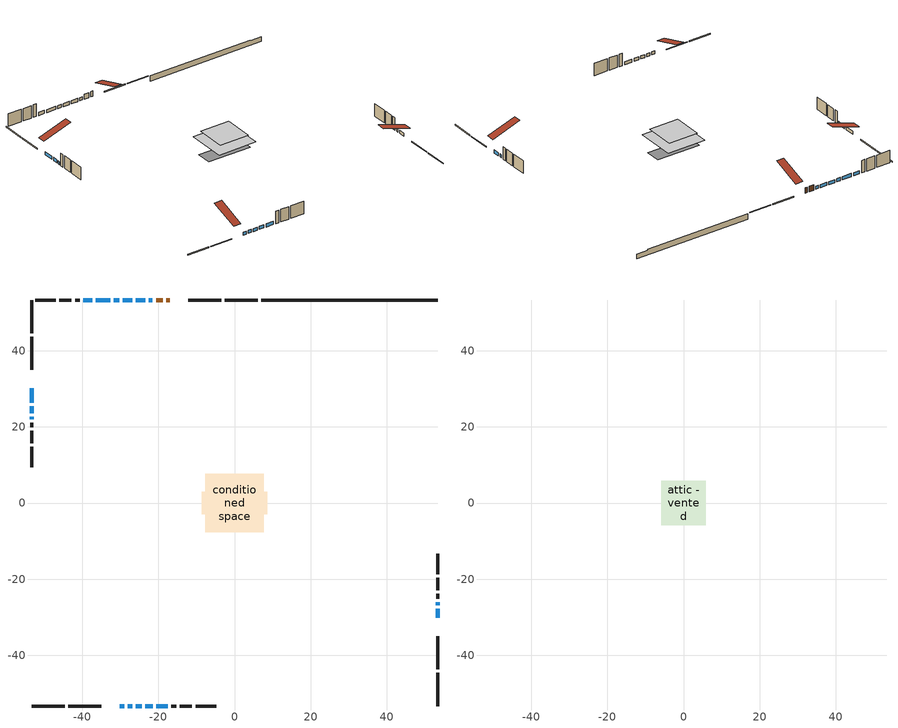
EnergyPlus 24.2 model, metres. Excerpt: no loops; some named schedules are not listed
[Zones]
conditioned space
 floor outside (Floor1 construction): -2.89,-2.89 -2.89,2.89 2.89,2.89 2.89,-2.89 z0.61
 floor adiabatic (AdiabaticFloorConstruction): -7.66,-7.66 -7.66,7.66 7.66,7.66 7.66,-7.66 z3.05
 floor foundation (Slab1 construction): -8.63,-2.95 -8.63,2.95 8.63,2.95 8.63,-2.95 z-1.52
 wall outside (RimJoist1 construction): 6.08,53.34 -2.6,53.34 / -53.34,-53.34 -44.66,-53.34 / -53.34,53.34 -53.34,44.66 / 53.34,-53.34 53.34,-44.66 z0.61:0.91
 wall outside (RimJoist2 construction): -3.53,53.34 -12.22,53.34 / -43.73,-53.34 -35.04,-53.34 / -53.34,43.73 -53.34,35.04 / 53.34,-43.73 53.34,-35.04 z0.61:0.91
 wall outside (AdiabaticWallConstruction 1): -17.06,53.34 -17.92,53.34 / -18.85,53.34 -20.63,53.34 z0.61:2.64
 wall outside (AdiabaticWallConstruction): 53.34,-30.2 53.34,-27.81 / -30.2,-53.34 -28.99,-53.34 / -53.34,30.2 -53.34,26.39 / -21.55,53.34 -22.51,53.34 / -23.44,53.34 -25.98,53.34 / -26.91,53.34 -29.32,53.34 / -30.24,53.34 -31.67,53.34 / -28.06,-53.34 -26.85,-53.34 / -25.93,-53.34 -24.33,-53.34 / -23.4,-53.34 -21.54,-53.34 / -53.34,25.46 -53.34,23.55 / 53.34,-26.88 53.34,-26.05 / -53.34,22.62 -53.34,22.07 / -32.6,53.34 -36.41,53.34 / -37.34,53.34 -39.75,53.34 / -20.62,-53.34 -17.52,-53.34 z0.61:1.83
 wall outside (Wall1 construction): -40.68,53.34 -41.91,53.34 / -16.59,-53.34 -15.36,-53.34 / -53.34,21.14 -53.34,19.91 / 53.34,-25.12 53.34,-23.89 z0.61:5.49
 wall outside (Wall2 construction): -42.84,53.34 -46.1,53.34 / -14.43,-53.34 -11.17,-53.34 / -53.34,18.98 -53.34,15.72 / 53.34,-22.96 53.34,-19.7 z0.61:5.49
 wall outside (Wall3 construction): -47.02,53.34 -52.41,53.34 / -10.24,-53.34 -4.86,-53.34 / -53.34,14.79 -53.34,9.4 / 53.34,-18.77 53.34,-13.39 z0.61:5.49
 wall foundation (FoundationWall1 construction): 7.01,53.34,-1.52 7.01,53.34,0.61 48.71,53.34,0.61 48.71,53.34,0.24 53.34,53.34,0.24 53.34,53.34,-1.52
 window (WindowConstruction): 53.34,-30.2 53.34,-27.81 z0.61:1.83
 window (WindowConstruction 4): -30.2,-53.34 -28.99,-53.34 z0.61:1.83
 window (WindowConstruction 5): -53.34,30.2 -53.34,26.39 z0.61:1.83
 window (WindowConstruction 6): -21.56,53.34 -22.51,53.34 z0.61:1.83
 window (WindowConstruction 7): -23.44,53.34 -25.98,53.34 z0.61:1.83
 window (WindowConstruction 8): -26.91,53.34 -29.31,53.34 z0.61:1.83
 window (WindowConstruction 9): -30.24,53.34 -31.67,53.34 z0.61:1.83
 window (WindowConstruction 10): -28.06,-53.34 -26.85,-53.34 z0.61:1.83
 window (WindowConstruction 11): -25.93,-53.34 -24.33,-53.34 z0.61:1.83
 window (WindowConstruction 12): -23.4,-53.34 -21.55,-53.34 z0.61:1.83
 window (WindowConstruction 13): -53.34,25.46 -53.34,23.55 z0.61:1.83
 window (WindowConstruction 14): 53.34,-26.88 53.34,-26.05 z0.61:1.83
 window (WindowConstruction 15): -53.34,22.62 -53.34,22.07 z0.61:1.83
 window (WindowConstruction 1): -32.6,53.34 -36.41,53.34 z0.61:1.83
 window (WindowConstruction 2): -37.34,53.34 -39.75,53.34 z0.61:1.83
 window (WindowConstruction 3): -20.62,-53.34 -17.52,-53.34 z0.61:1.83
 door (Door): -17.06,53.34 -17.92,53.34 z0.61:2.64
 door (Door 1): -18.85,53.34 -20.63,53.34 z0.61:2.64
 ceiling adiabatic (AdiabaticFloorConstruction): 7.66,-7.66 7.66,7.66 -7.66,7.66 -7.66,-7.66 z3.05
attic - vented
 floor to conditioned space (Floor2 construction Reversed): -5.82,-5.82 -5.82,5.82 5.82,5.82 5.82,-5.82 z5.49
 roof outside (Roof1 construction): -16.13,53.34,5.49 -16.13,42.01,9.26 -13.15,42.01,9.26 -13.15,53.34,5.49; -31.13,-53.34,5.49 -31.13,-42.01,9.26 -34.11,-42.01,9.26 -34.11,-53.34,5.49; -53.34,31.13,5.49 -42.01,31.13,9.26 -42.01,34.11,9.26 -53.34,34.11,5.49; 53.34,-31.13,5.49 42.01,-31.13,9.26 42.01,-34.11,9.26 53.34,-34.11,5.49
[Building]
Building 1: Terrain=Suburbs
[Site:Location]
Toronto City Centre_ON: Latitude {deg}=43.63; Longitude {deg}=-79.39; Time Zone {hr}=-5; Elevation {m}=77; Keep Site Location Information=Yes
[Site:GroundTemperature:Shallow]
5.01852, 3.26908, 3.12898, 3.95918, 7.29196, 10.6092, 13.4851, 15.3069, 15.4617, 13.9799, 11.1774, 7.9619
[Site:WaterMainsTemperature]
Calculation Method=Schedule; Temperature Schedule=mains temperature schedule
[Material] Roughness=Rough; Thermal Absorptance=0.9
Name | Thickness {m} | Conductivity {W/m-K} | Density {kg/m3} | Specific Heat {J/kg-K} | Solar Absorptance | Visible Absorptance
asphalt or fiberglass shingles | 0.00635 | 0.162714 | 1121.4 | 1465.45 | 0.4 | 0.4
ceiling loosefill ins | 0.0846667 | 0.0480833 | 16.02 | 1046.75 | 0.7 | 0.7
ceiling stud and cavity | 0.1397 | 0.1119 | 65.682 | 1177.47 | 0.7 | 0.7
concrete 4.0 in. | 0.1016 | 1.803125 | 2242.8 | 837.4 | 0.7 | 0.7
concrete 8.0 in. | 0.2032 | 1.803125 | 2242.8 | 837.4 | 0.7 | 0.7
door material | 0.04445 | 0.20624 | 512.64 | 1214.23 | 0.7 | 0.7
door material 1 | 0.04445 | 0.053851 | 512.64 | 1214.23 | 0.7 | 0.7
exterior vertical ins | 0.0363136 | 0.029427 | 32.04 | 1214.23 | 0.7 | 0.7
floor covering | 0.0127 | 0.0433444 | 54.468 | 1339.84 | 0.6 | 0.6
floor rigid ins | 0.051816 | 0.029427 | 32.04 | 1214.23 | 0.7 | 0.7
floor rigid ins 1; wall rigid ins | 0.512978 | 0.029427 | 32.04 | 1214.23 | 0.7 | 0.7
floor stud and cavity | 0.1397 | 0.0891235 | 92.3553 | 1139.71 | 0.7 | 0.7
floor stud and cavity 1 | 0.1397 | 1.75129 | 37.0049 | 1207.88 | 0.7 | 0.7
furniture material conditioned space 1 | 0.1524 | 0.115458 | 640.8 | 1214.23 | 0.6 | 0.6
gypsum board | 0.0127 | 0.160291 | 801 | 837.4 | 0.6 | 0.6
gypsum board 1 | 0.0127 | 0.160291 | 801 | 837.4 | 0.7 | 0.7
osb sheathing 0.5 in. | 0.0127 | 0.115458 | 512.64 | 1214.23 | 0.7 | 0.7
osb sheathing 0.75 in. | 0.01905 | 0.115458 | 512.64 | 1214.23 | 0.7 | 0.7
osb sheathing 2.0 in. | 0.0508 | 0.115458 | 512.64 | 1214.23 | 0.7 | 0.7
rim joist stud and cavity | 0.0508 | 0.0451784 | 125.044 | 1163.47 | 0.6 | 0.6
rim joist stud and cavity 1 | 0.0508 | 0.0290657 | 125.044 | 1163.47 | 0.6 | 0.6
wall stud and cavity | 0.1397 | 0.0813726 | 139.0536 | 1170.24 | 0.7 | 0.7
wall stud and cavity 1 | 0.1397 | 0.0812061 | 139.0536 | 1170.24 | 0.7 | 0.7
wall stud and cavity 2 | 0.1397 | 0.0807926 | 139.0536 | 1170.24 | 0.7 | 0.7
wall stud and cavity 3 | 0.0889 | 0.380278 | 52.3479 | 1209.89 | 0.7 | 0.7
wall stud and cavity 4 | 0.0889 | 0.391764 | 83.0341 | 1211.67 | 0.7 | 0.7
wood siding | 0.0254 | 0.102417 | 544.68 | 1172.36 | 0.4 | 0.4
wood siding 1; wood siding 2; wood siding 3 | 0.0254 | 0.102417 | 544.68 | 1172.36 | 0.7 | 0.7
[WindowMaterial:SimpleGlazingSystem]
Name | U-Factor {W/m2-K} | Solar Heat Gain Coefficient
WindowMaterial | 6.9635 | 0.77
WindowMaterial 1 | 7.071949 | 0.76
WindowMaterial 10 | 7.87936 | 0.65
WindowMaterial 2 | 6.78351 | 0.8
WindowMaterial 3 | 6.8965 | 0.78
WindowMaterial 4 | 6.98735 | 0.77
WindowMaterial 5 | 6.83518 | 0.79
WindowMaterial 6 | 3.571462 | 0.63
WindowMaterial 7 | 7.15314 | 0.75
WindowMaterial 8 | 6.87719 | 0.78
WindowMaterial 9 | 6.84937 | 0.79
[Construction]
AdiabaticFloorConstruction: floor stud and cavity 1, floor rigid ins 1, osb sheathing 0.75 in., floor covering
AdiabaticWallConstruction: wood siding 2, wall rigid ins, wall stud and cavity 3, gypsum board
AdiabaticWallConstruction 1: wood siding 3, wall rigid ins, wall stud and cavity 3, gypsum board
Door: door material
Door 1: door material 1
Floor1 construction: floor stud and cavity, floor rigid ins, osb sheathing 0.75 in., floor covering
Floor2 construction Reversed: gypsum board, ceiling stud and cavity, ceiling loosefill ins
FoundationWall1 construction: concrete 8.0 in., gypsum board 1
furniture construction conditioned space 1: furniture material conditioned space 1
PartitionWallConstruction: gypsum board, wall stud and cavity 4, gypsum board
RimJoist1 construction: wood siding 1, osb sheathing 2.0 in., rim joist stud and cavity
RimJoist2 construction: wood siding 1, osb sheathing 2.0 in., rim joist stud and cavity 1
Roof1 construction: asphalt or fiberglass shingles
Slab1 construction: concrete 4.0 in.
Wall1 construction: wood siding, osb sheathing 0.5 in., wall stud and cavity, gypsum board
Wall2 construction: wood siding, osb sheathing 0.5 in., wall stud and cavity 1, gypsum board
Wall3 construction: wood siding, osb sheathing 0.5 in., wall stud and cavity 2, gypsum board
WindowConstruction: WindowMaterial
WindowConstruction 1; WindowConstruction 6: WindowMaterial 1
WindowConstruction 10; WindowConstruction 4: WindowMaterial 4
WindowConstruction 11: WindowMaterial 8
WindowConstruction 12: WindowMaterial 9
WindowConstruction 13; WindowConstruction 5: WindowMaterial 5
WindowConstruction 14; WindowConstruction 15: WindowMaterial 10
WindowConstruction 2; WindowConstruction 8: WindowMaterial 2
WindowConstruction 3: WindowMaterial 3
WindowConstruction 7: WindowMaterial 6
WindowConstruction 9: WindowMaterial 7
[Zone] Multiplier=1; Part of Total Floor Area=Yes
Name | Volume {m3}
attic - vented | 82.9184
conditioned space | 845
[Space]
Name | Zone | Volume {m3}
attic - vented 1 | attic - vented | 82.9184
conditioned space 1 | conditioned space | 845
[ZoneInfiltration:EffectiveLeakageArea]
infil attic - vented 1: Zone or Space=attic - vented 1; Schedule=Always On Discrete; Effective Air Leakage Area {cm2}=5695.58; Stack Coefficient=0.000262581; Wind Coefficient=1.09484e-05
[ZoneMixing]
whole house fan mix: Zone or Space=attic - vented; Schedule=Always On Continuous; Design Flow Rate Calculation Method=Flow/Zone; Design Flow Rate {m3/s}=0; Source Zone or Space=conditioned space
[SurfaceProperty:ExposedFoundationPerimeter]
Slab1: Exposed Perimeter Calculation Method=TotalExposedPerimeter; Total Exposed Perimeter {m}=46.329
[InternalMass] Zone or ZoneList=conditioned space; Space or SpaceList=conditioned space 1
Name | Construction | Surface Area {m2}
furniture mass conditioned space 1 | furniture construction conditioned space 1 | 147.948
partition wall mass | PartitionWallConstruction | 369.869
[Lights]
interior lighting: Zone or ZoneList or Space or SpaceList=conditioned space 1; Schedule=interior lighting schedule; Design Level Calculation Method=LightingLevel; Lighting Level {W}=343.2; Return Air Fraction=0; Fraction Radiant=0.6; Fraction Visible=0.2; Fraction Replaceable=1
[People]
occupants: Zone or ZoneList or Space or SpaceList=conditioned space 1; Number of People Schedule=occupants schedule; Number of People Calculation Method=People; Number of People=3; Fraction Radiant=0.314171; Sensible Heat Fraction=0.56303; Activity Level Schedule=occupants activity schedule; Carbon Dioxide Generation Rate {m3/s-W}=0; Enable ASHRAE 55 Comfort Warnings=No; Mean Radiant Temperature Calculation Type=EnclosureAveraged
[ElectricEquipment] Zone or ZoneList or Space or SpaceList=conditioned space 1; Design Level Calculation Method=EquipmentLevel
Name | Schedule | Design Level {W} | Fraction Latent | Fraction Radiant | Fraction Lost
clothes dryer | clothes dryer schedule | 140.772 | 0.015 | 0.081 | 0.85
clothes washer | clothes washer schedule | 32.1985 | 0.03 | 0.162 | 0.7
cooking range | cooking range schedule | 215.147 | 0.08 | 0.432 | 0.2
dishwasher | dishwasher schedule | 66.8632 | 0.3 | 0.18 | 0.4
fridge | fridge schedule | 72.9452 | 0 | 0.6 | 0
mech vent bath fan 0 | mech vent bath fan 0 schedule | 50.2 | 0 | 0 | 1
mech vent bath fan 1 | mech vent bath fan 1 schedule | 50.2 | 0 | 0 | 1
mech vent house fan | mech vent house fan schedule | 0 | 0 | 0 | 1
mech vent house fan cfis | mech vent house fan cfis schedule | 0 | 0 | 0 | 0
mech vent range fan 0 | mech vent range fan 0 schedule | 57 | 0 | 0 | 1
misc plug loads | misc plug loads schedule | 494.7 | 0.045 | 0.513 | 0.1
whole house fan | Always On Discrete | 0 | 0 | 0 | 1
[OtherEquipment] Zone or ZoneList or Space or SpaceList=conditioned space 1; Design Level Calculation Method=EquipmentLevel
Name | Fuel Type | Schedule | Design Level {W} | Fraction Latent | Fraction Radiant | Fraction Lost
clothes dryer 1 | Electricity | clothes dryer schedule | 0 | 0.015 | 0.081 | 0.85
cooking range 1 | Electricity | cooking range schedule | 0 | 0.08 | 0.432 | 0.2
general water use latent | None | general water use schedule | 62.594 | 1 | 0 | 0
general water use sensible | None | general water use schedule | -61.6891 | 0 | 0.6 | 0
mech vent house fan latent load | None | Always On Discrete | 0 | 1 | 0 | 0
mech vent house fan sensible load | None | Always On Discrete | 0 | 0 | 0 | 0
water heater energy adjustment1 | NaturalGas | Always On Discrete | 0.01 | 0 | 0 | 1
[ZoneInfiltration:DesignFlowRate] Zone or ZoneList or Space or SpaceList=conditioned space 1; Schedule=Always On Discrete; Design Flow Rate Calculation Method=Flow/Zone; Design Flow Rate {m3/s}=0
infil flow; natural vent flow; whole house fan flow
[AvailabilityManager:Scheduled]
central ac and furnace airloop Availability Manager: Schedule=Always On Discrete
[Foundation:Kiva]
Foundation Kiva 1: Initial Indoor Air Temperature {C}=18; Wall Height Above Grade {m}=0.609996; Wall Depth Below Slab {m}=0.2032; Custom Block Material Name 1=exterior vertical ins; Custom Block Depth 1 {m}=2.13; Custom Block X Position 1 {m}=0.2159; Custom Block Z Position 1 {m}=0
[Foundation:Kiva:Settings]
Soil Conductivity {W/m-K}=0.849921; Soil Density {kg/m3}=1842.3; Soil Specific Heat {J/kg-K}=418.7; Ground Solar Absorptivity=0.9; Ground Thermal Absorptivity=0.9; Ground Surface Roughness {m}=0.03; Far-Field Width {m}=40; Deep-Ground Boundary Condition=ZeroFlux; Deep-Ground Depth {m}=40; Minimum Cell Dimension {m}=0.2; Maximum Cell Growth Coefficient=3; Simulation Timestep=Timestep
[Exterior:Lights]
exterior lighting: Schedule=exterior lighting schedule; Design Level {W}=75.6
[EnergyManagementSystem:GlobalVariable]
central_ac_and_furnace_airloop_Fan_RTF
infil_program_Qfan
infil_program_Qinf
natural_vent_program_Qnv
natural_vent_program_Qwhf
[EnergyManagementSystem:Sensor]
Name | Output:Variable or Output:Meter Index Key | Output:Variable or Output:Meter
airflow_gain | infil flow | Infiltration Sensible Heat Gain Energy
airflow_gain_1 | natural vent flow | Infiltration Sensible Heat Gain Energy
airflow_gain_2 | whole house fan flow | Infiltration Sensible Heat Gain Energy
airflow_loss | infil flow | Infiltration Sensible Heat Loss Energy
airflow_loss_1 | natural vent flow | Infiltration Sensible Heat Loss Energy
airflow_loss_2 | whole house fan flow | Infiltration Sensible Heat Loss Energy
clg_load_cond |  | Cooling:EnergyTransfer:Zone:CONDITIONED SPACE
clg_sp_s; clg_sp_s_1 | cooling setpoint | Schedule Value
clothes_dryer_exhaust_0_sch_s | clothes dryer exhaust 0 schedule | Schedule Value
cool_season | cooling season schedule | Schedule Value
htg_load_cond |  | Heating:EnergyTransfer:Zone:CONDITIONED SPACE
htg_sp_s; htg_sp_s_1 | heating setpoint | Schedule Value
ig_ee_conv | clothes dryer | Electric Equipment Convective Heating Energy
ig_ee_conv_2 | cooking range | Electric Equipment Convective Heating Energy
ig_ee_conv_4 | fridge | Electric Equipment Convective Heating Energy
ig_ee_conv_5 | misc plug loads | Electric Equipment Convective Heating Energy
ig_ee_conv_6 | whole house fan | Electric Equipment Convective Heating Energy
ig_ee_rad | clothes dryer | Electric Equipment Radiant Heating Energy
ig_ee_rad_2 | cooking range | Electric Equipment Radiant Heating Energy
ig_ee_rad_4 | fridge | Electric Equipment Radiant Heating Energy
ig_ee_rad_5 | misc plug loads | Electric Equipment Radiant Heating Energy
ig_ee_rad_6 | whole house fan | Electric Equipment Radiant Heating Energy
ig_lgt_conv | interior lighting | Lights Convective Heating Energy
ig_lgt_rad | interior lighting | Lights Radiant Heating Energy
ig_lgt_vis | interior lighting | Lights Visible Radiation Heating Energy
ig_oe_conv | clothes dryer 1 | Other Equipment Convective Heating Energy
ig_oe_conv_1 | cooking range 1 | Other Equipment Convective Heating Energy
ig_oe_conv_2 | general water use latent | Other Equipment Convective Heating Energy
ig_oe_conv_3 | general water use sensible | Other Equipment Convective Heating Energy
ig_oe_conv_4 | water heater energy adjustment1 | Other Equipment Convective Heating Energy
ig_oe_rad | clothes dryer 1 | Other Equipment Radiant Heating Energy
ig_oe_rad_1 | cooking range 1 | Other Equipment Radiant Heating Energy
ig_oe_rad_2 | general water use latent | Other Equipment Radiant Heating Energy
ig_oe_rad_3 | general water use sensible | Other Equipment Radiant Heating Energy
ig_oe_rad_4 | water heater energy adjustment1 | Other Equipment Radiant Heating Energy
ig_ppl_conv | occupants | People Convective Heating Energy
ig_ppl_rad | occupants | People Radiant Heating Energy
im_conv | furniture mass conditioned space 1 | Surface Inside Face Convection Heat Gain Energy
im_conv_1 | partition wall mass | Surface Inside Face Convection Heat Gain Energy
im_ig | furniture mass conditioned space 1 | Surface Inside Face Internal Gains Radiation Heat Gain Energy
im_ig_1 | partition wall mass | Surface Inside Face Internal Gains Radiation Heat Gain Energy
im_lgt | furniture mass conditioned space 1 | Surface Inside Face Lights Radiation Heat Gain Energy
im_lgt_1 | partition wall mass | Surface Inside Face Lights Radiation Heat Gain Energy
im_sol | furniture mass conditioned space 1 | Surface Inside Face Solar Radiation Heat Gain Energy
im_sol_1 | partition wall mass | Surface Inside Face Solar Radiation Heat Gain Energy
im_surf | furniture mass conditioned space 1 | Surface Inside Face Net Surface Thermal Radiation Heat Gain Energy
im_surf_1 | partition wall mass | Surface Inside Face Net Surface Thermal Radiation Heat Gain Energy
mech_vent_bath_fan_0_sch_s | mech vent bath fan 0 schedule | Schedule Value
mech_vent_bath_fan_1_sch_s | mech vent bath fan 1 schedule | Schedule Value
mech_vent_range_fan_0_sch_s | mech vent range fan 0 schedule | Schedule Value
mv_conv | mech vent bath fan 0 | Electric Equipment Convective Heating Energy
mv_conv_1 | mech vent bath fan 1 | Electric Equipment Convective Heating Energy
mv_conv_2 | mech vent house fan | Electric Equipment Convective Heating Energy
mv_conv_3 | mech vent house fan cfis | Electric Equipment Convective Heating Energy
mv_conv_4 | mech vent range fan 0 | Electric Equipment Convective Heating Energy
mv_conv_5 | mech vent house fan latent load | Other Equipment Convective Heating Energy
mv_conv_6 | mech vent house fan sensible load | Other Equipment Convective Heating Energy
mv_rad | mech vent bath fan 0 | Electric Equipment Radiant Heating Energy
mv_rad_1 | mech vent bath fan 1 | Electric Equipment Radiant Heating Energy
mv_rad_2 | mech vent house fan | Electric Equipment Radiant Heating Energy
mv_rad_3 | mech vent house fan cfis | Electric Equipment Radiant Heating Energy
mv_rad_4 | mech vent range fan 0 | Electric Equipment Radiant Heating Energy
mv_rad_5 | mech vent house fan latent load | Other Equipment Radiant Heating Energy
mv_rad_6 | mech vent house fan sensible load | Other Equipment Radiant Heating Energy
natural_vent_s | natural vent schedule | Schedule Value
out_pb_s |  | Site Outdoor Air Barometric Pressure
out_wt_s |  | Site Outdoor Air Humidity Ratio
site_vw_s |  | Site Wind Speed
ss_back_out | Window1 | Surface Window Shortwave from Zone Back Out Window Heat Transfer Rate
ss_back_out_1 | Window10 | Surface Window Shortwave from Zone Back Out Window Heat Transfer Rate
ss_back_out_10 | Window21 | Surface Window Shortwave from Zone Back Out Window Heat Transfer Rate
ss_back_out_11 | Window22 | Surface Window Shortwave from Zone Back Out Window Heat Transfer Rate
ss_back_out_12 | Window25 | Surface Window Shortwave from Zone Back Out Window Heat Transfer Rate
ss_back_out_13 | Window3 | Surface Window Shortwave from Zone Back Out Window Heat Transfer Rate
ss_back_out_14 | Window4 | Surface Window Shortwave from Zone Back Out Window Heat Transfer Rate
ss_back_out_15 | Window8 | Surface Window Shortwave from Zone Back Out Window Heat Transfer Rate
ss_back_out_2 | Window11 | Surface Window Shortwave from Zone Back Out Window Heat Transfer Rate
ss_back_out_3 | Window13 | Surface Window Shortwave from Zone Back Out Window Heat Transfer Rate
ss_back_out_4 | Window14 | Surface Window Shortwave from Zone Back Out Window Heat Transfer Rate
ss_back_out_5 | Window15 | Surface Window Shortwave from Zone Back Out Window Heat Transfer Rate
ss_back_out_6 | Window16 | Surface Window Shortwave from Zone Back Out Window Heat Transfer Rate
ss_back_out_7 | Window18 | Surface Window Shortwave from Zone Back Out Window Heat Transfer Rate
ss_back_out_8 | Window19 | Surface Window Shortwave from Zone Back Out Window Heat Transfer Rate
ss_back_out_9 | Window20 | Surface Window Shortwave from Zone Back Out Window Heat Transfer Rate
ss_conv | Door1 | Surface Inside Face Convection Heat Gain Energy
ss_conv_1 | Door2 | Surface Inside Face Convection Heat Gain Energy
ss_conv_10 | Window19 | Surface Inside Face Convection Heat Gain Energy
ss_conv_11 | Window20 | Surface Inside Face Convection Heat Gain Energy
ss_conv_12 | Window21 | Surface Inside Face Convection Heat Gain Energy
ss_conv_13 | Window22 | Surface Inside Face Convection Heat Gain Energy
ss_conv_14 | Window25 | Surface Inside Face Convection Heat Gain Energy
ss_conv_15 | Window3 | Surface Inside Face Convection Heat Gain Energy
ss_conv_16 | Window4 | Surface Inside Face Convection Heat Gain Energy
ss_conv_17 | Window8 | Surface Inside Face Convection Heat Gain Energy
ss_conv_2 | Window1 | Surface Inside Face Convection Heat Gain Energy
ss_conv_3 | Window10 | Surface Inside Face Convection Heat Gain Energy
ss_conv_4 | Window11 | Surface Inside Face Convection Heat Gain Energy
ss_conv_5 | Window13 | Surface Inside Face Convection Heat Gain Energy
ss_conv_6 | Window14 | Surface Inside Face Convection Heat Gain Energy
ss_conv_7 | Window15 | Surface Inside Face Convection Heat Gain Energy
ss_conv_8 | Window16 | Surface Inside Face Convection Heat Gain Energy
ss_conv_9 | Window18 | Surface Inside Face Convection Heat Gain Energy
ss_ig | Door1 | Surface Inside Face Internal Gains Radiation Heat Gain Energy
ss_ig_1 | Door2 | Surface Inside Face Internal Gains Radiation Heat Gain Energy
ss_ig_10 | Window19 | Surface Inside Face Internal Gains Radiation Heat Gain Energy
ss_ig_11 | Window20 | Surface Inside Face Internal Gains Radiation Heat Gain Energy
ss_ig_12 | Window21 | Surface Inside Face Internal Gains Radiation Heat Gain Energy
ss_ig_13 | Window22 | Surface Inside Face Internal Gains Radiation Heat Gain Energy
ss_ig_14 | Window25 | Surface Inside Face Internal Gains Radiation Heat Gain Energy
ss_ig_15 | Window3 | Surface Inside Face Internal Gains Radiation Heat Gain Energy
ss_ig_16 | Window4 | Surface Inside Face Internal Gains Radiation Heat Gain Energy
ss_ig_17 | Window8 | Surface Inside Face Internal Gains Radiation Heat Gain Energy
ss_ig_2 | Window1 | Surface Inside Face Internal Gains Radiation Heat Gain Energy
ss_ig_3 | Window10 | Surface Inside Face Internal Gains Radiation Heat Gain Energy
ss_ig_4 | Window11 | Surface Inside Face Internal Gains Radiation Heat Gain Energy
ss_ig_5 | Window13 | Surface Inside Face Internal Gains Radiation Heat Gain Energy
ss_ig_6 | Window14 | Surface Inside Face Internal Gains Radiation Heat Gain Energy
ss_ig_7 | Window15 | Surface Inside Face Internal Gains Radiation Heat Gain Energy
ss_ig_8 | Window16 | Surface Inside Face Internal Gains Radiation Heat Gain Energy
ss_ig_9 | Window18 | Surface Inside Face Internal Gains Radiation Heat Gain Energy
ss_lgt | Door1 | Surface Inside Face Lights Radiation Heat Gain Energy
ss_lgt_1 | Door2 | Surface Inside Face Lights Radiation Heat Gain Energy
ss_sol | Door1 | Surface Inside Face Solar Radiation Heat Gain Energy
ss_sol_1 | Door2 | Surface Inside Face Solar Radiation Heat Gain Energy
ss_surf | Door1 | Surface Inside Face Net Surface Thermal Radiation Heat Gain Energy
ss_surf_1 | Door2 | Surface Inside Face Net Surface Thermal Radiation Heat Gain Energy
ss_surf_10 | Window19 | Surface Inside Face Net Surface Thermal Radiation Heat Gain Energy
ss_surf_11 | Window20 | Surface Inside Face Net Surface Thermal Radiation Heat Gain Energy
ss_surf_12 | Window21 | Surface Inside Face Net Surface Thermal Radiation Heat Gain Energy
ss_surf_13 | Window22 | Surface Inside Face Net Surface Thermal Radiation Heat Gain Energy
ss_surf_14 | Window25 | Surface Inside Face Net Surface Thermal Radiation Heat Gain Energy
ss_surf_15 | Window3 | Surface Inside Face Net Surface Thermal Radiation Heat Gain Energy
ss_surf_16 | Window4 | Surface Inside Face Net Surface Thermal Radiation Heat Gain Energy
ss_surf_17 | Window8 | Surface Inside Face Net Surface Thermal Radiation Heat Gain Energy
ss_surf_2 | Window1 | Surface Inside Face Net Surface Thermal Radiation Heat Gain Energy
ss_surf_3 | Window10 | Surface Inside Face Net Surface Thermal Radiation Heat Gain Energy
ss_surf_4 | Window11 | Surface Inside Face Net Surface Thermal Radiation Heat Gain Energy
ss_surf_5 | Window13 | Surface Inside Face Net Surface Thermal Radiation Heat Gain Energy
